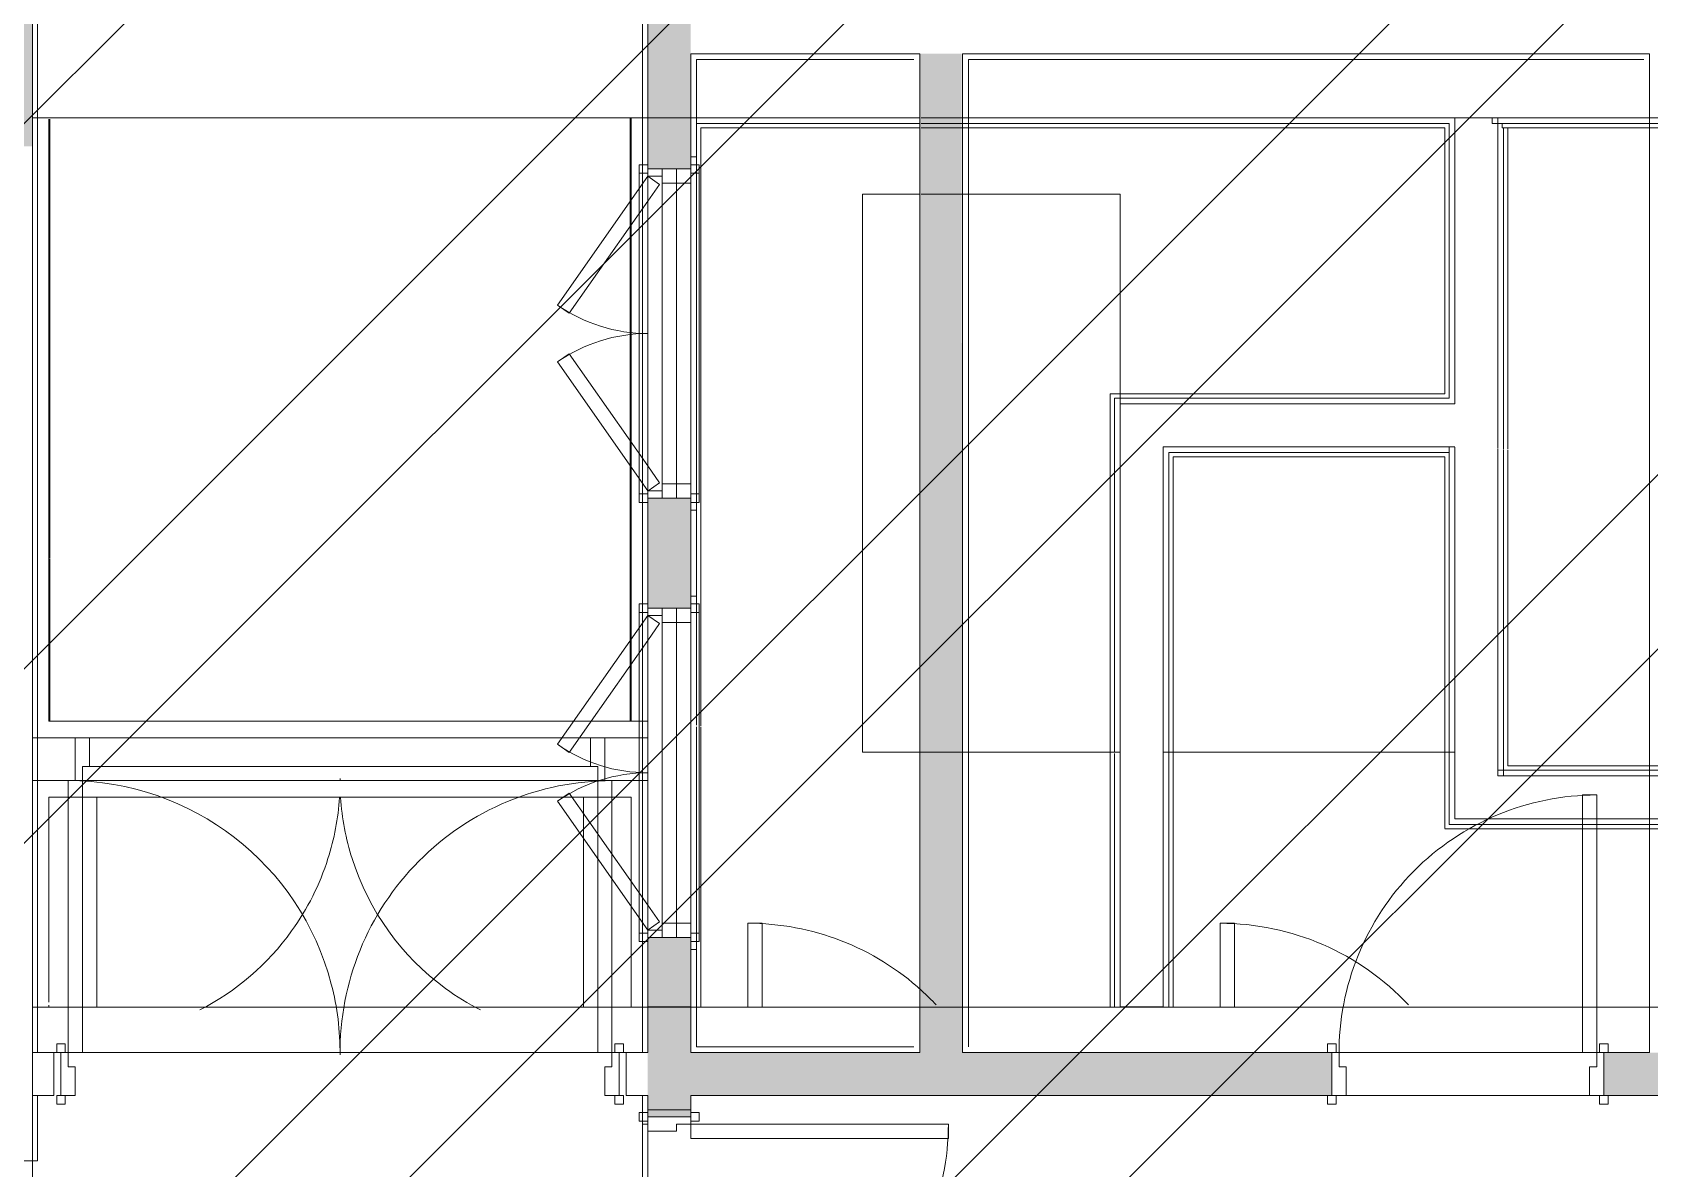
# Model space of a CAD drawing. Header units: millimetres. Extents: x -57519 to 497916, y -349472 to 446842.
# Drawn here: x 325453 to 331103, y 12052 to 16022 of the extents above; entities that cross this region are included whole.
import ezdxf

# ---------------------------------------------------------------- set-up
doc = ezdxf.new("R2010")
doc.units = ezdxf.units.MM
for name, color, linetype, lineweight in [('A-CLNG', 13, 'Continuous', 5), ('A-DETL-GENF', 92, 'Continuous', 5), ('A-DOOR', 31, 'Continuous', 5), ('A-DOOR-FRAM', 31, 'Continuous', 5), ('A-FLOR', 192, 'Continuous', 5), ('A-GENM', 13, 'Continuous', 5), ('A-WALL', 113, 'Continuous', 20), ('A-WALL-PATT', 111, 'Continuous', 20), ('S-COLS', 52, 'Continuous', 20)]:
    doc.layers.add(name, color=color, linetype=linetype, lineweight=lineweight)

# ---------------------------------------------------------------- blocks, each defined once
blk = doc.blocks.new('DLN-Double Door__X03_ - _M31x_1800 x 2000 _WH_-V13-SITE COVERAGE')
at = {"layer": 'A-DOOR'}
for p, q in [((-850, -75), (-900, -75)), ((850, -75), (900, -75)), ((-900, -133), (-900, -825.3)), ((-850, -813.6), (-850, -133)), ((850, -866.3), (850, -133)), ((900, -133), (900, -866.3)), ((-900, -826.8), (-900, -866.3)), ((-850, -866.3), (-850, -815.6))]:
    blk.add_line(p, q, dxfattribs=at)
for centre, start, end in [((900, -75), 179.5, 180.0077), ((-900, -75), 359.9923, 0.5), ((-900, -75), 342.4, 356.2428), ((900, -75), 183.7572, 197.6), ((-900, -75), 324.3, 342.4), ((900, -75), 197.6, 233.8), ((-900, -75), 297.0843, 324.3), ((900, -75), 233.8, 242.9157)]:
    blk.add_arc(centre, 900, start, end, dxfattribs=at)
at = {"layer": 'A-DOOR-FRAM'}
for p, q in [((-925, 75), (-940, 75)), ((940, 75), (-940, 75)), ((-910, 75), (-925, 75)), ((-925, -75), (-925, 75)), ((-875, 75), (-925, 75)), ((-925, 75), (925, 75)), ((-925, -75), (-925, 75)), ((-910, 75), (907.3, 75)), ((875, 75), (-875, 75)), ((-875, -25), (-875, 75)), ((-875, 75), (-875, -25)), ((875, -25), (875, 75)), ((875, 75), (925, 75)), ((875, -25), (875, 75)), ((910, 75), (925, 75)), ((925, 75), (940, 75)), ((925, 75), (925, -75)), ((925, 75), (925, -75)), ((900, -25), (-900, -25)), ((-900, -25), (-875, -25)), ((-900, -25), (-900, -75)), ((-900, -25), (-900, -75)), ((-875, -25), (875, -25)), ((900, -25), (875, -25)), ((900, -75), (900, -25)), ((900, -75), (900, -25)), ((-940, -75), (-925, -75)), ((-940, -75), (940, -75)), ((-925, -75), (-910, -75)), ((925, -75), (-925, -75)), ((-925, -75), (-900, -75)), ((907.3, -75), (-910, -75)), ((-900, -75), (900, -75)), ((925, -75), (900, -75)), ((925, -75), (910, -75)), ((940, -75), (925, -75))]:
    blk.add_line(p, q, dxfattribs=at)
blk = doc.blocks.new('DLN-Single Door__X01_ - _M02a_ 900 x 2450 _WH_-16935534-SITE COVERAGE')
at = {"layer": 'A-DOOR'}
for p, q in [((-450, 975), (-400, 975)), ((-450, 682), (-450, 975)), ((-400, 975), (-400, 682)), ((-475, 75), (-490, 75)), ((490, 75), (-490, 75)), ((-460, 75), (-475, 75)), ((-460, 75), (460, 75)), ((-400, 75), (-450, 75)), ((460, 75), (475, 75)), ((475, 75), (490, 75)), ((-490, -75), (-475, -75)), ((-490, -75), (490, -75)), ((-490, -105), (-490, -95)), ((-490, -105), (-490, -95)), ((-460, -105), (-490, -105)), ((490, -105), (-490, -105)), ((-475, -75), (-460, -75)), ((460, -75), (-460, -75)), ((-460, -95), (-460, -105)), ((-460, -95), (-460, -105)), ((-460, -105), (460, -105)), ((475, -75), (460, -75)), ((460, -105), (460, -95)), ((460, -105), (460, -95)), ((460, -105), (490, -105)), ((490, -75), (475, -75)), ((490, -95), (490, -105)), ((490, -95), (490, -105))]:
    blk.add_line(p, q, dxfattribs=at)
for start, end in [(43.0644, 90), (359.5, 0.0077)]:
    blk.add_arc((-450, 75), 900, start, end, dxfattribs=at)
at = {"layer": 'A-DOOR-FRAM'}
for p, q in [((-475, 75), (475, 75)), ((-475, -75), (-475, 75)), ((-450, 75), (-475, 75)), ((-475, -75), (-475, 75)), ((-450, 75), (-450, 25)), ((-450, 75), (-450, 25)), ((450, 75), (-450, 75)), ((450, 25), (450, 75)), ((450, 75), (475, 75)), ((450, 25), (450, 75)), ((475, 75), (475, -75)), ((475, 75), (475, -75)), ((-450, 25), (450, 25)), ((-425, 25), (-450, 25)), ((-425, -75), (-425, 25)), ((-425, 25), (-425, -75)), ((425, 25), (-425, 25)), ((425, 25), (450, 25)), ((425, -75), (425, 25)), ((425, -75), (425, 25)), ((-475, -75), (-425, -75)), ((475, -75), (-475, -75)), ((-425, -75), (425, -75)), ((475, -75), (425, -75))]:
    blk.add_line(p, q, dxfattribs=at)
blk = doc.blocks.new('DLN-Single Door__X01_ - _M02a_ 900 x 2450 _WH_-V15-SITE COVERAGE')
at = {"layer": 'A-DOOR'}
for p, q in [((-450, 975), (-400, 975)), ((-450, 682), (-450, 975)), ((-400, 975), (-400, 682)), ((-475, 75), (-490, 75)), ((490, 75), (-490, 75)), ((-460, 75), (-475, 75)), ((-460, 75), (460, 75)), ((-400, 75), (-450, 75)), ((460, 75), (475, 75)), ((475, 75), (490, 75)), ((-490, -75), (-475, -75)), ((-490, -75), (490, -75)), ((-490, -105), (-490, -94.8)), ((-490, -105), (-490, -94.8)), ((-460, -105), (-490, -105)), ((490, -105), (-490, -105)), ((-475, -75), (-460, -75)), ((460, -75), (-460, -75)), ((-460, -94.7), (-460, -105)), ((-460, -94.7), (-460, -105)), ((-460, -105), (460, -105)), ((475, -75), (460, -75)), ((460, -105), (460, -95)), ((460, -105), (460, -95)), ((460, -105), (490, -105)), ((490, -75), (475, -75)), ((490, -95), (490, -105)), ((490, -95), (490, -105))]:
    blk.add_line(p, q, dxfattribs=at)
for start, end in [(47.584, 90), (43.0644, 47.584), (359.5, 0.0077)]:
    blk.add_arc((-450, 75), 900, start, end, dxfattribs=at)
at = {"layer": 'A-DOOR-FRAM'}
for p, q in [((-475, 75), (475, 75)), ((-475, -57.5), (-475, 75)), ((-450, 75), (-475, 75)), ((-475, -57.5), (-475, 75)), ((-450, 75), (-450, 25)), ((-450, 75), (-450, 25)), ((450, 75), (-450, 75)), ((450, 25), (450, 75)), ((450, 75), (475, 75)), ((450, 25), (450, 75)), ((475, 75), (475, -75)), ((475, 75), (475, -75)), ((-450, 25), (450, 25)), ((-425, 25), (-450, 25)), ((-425, -52.5), (-425, 25)), ((-425, 25), (-425, -52.5)), ((425, 25), (-425, 25)), ((425, 25), (450, 25)), ((425, -75), (425, 22.7)), ((425, -75), (425, 22.7)), ((-425, -75), (-425, -54.5)), ((-425, -54.5), (-425, -75)), ((-475, -75), (-475, -59.1)), ((-475, -75), (-475, -59.1)), ((-475, -75), (-425, -75)), ((475, -75), (-475, -75)), ((-425, -75), (425, -75)), ((475, -75), (425, -75))]:
    blk.add_line(p, q, dxfattribs=at)
blk = doc.blocks.new('DLN_Wall _ Corner Protection - DLN_Wall _ Corner Protection-12809960-SITE COVERAGE')
at = {"layer": 'A-GENM'}
for p, q in [((-46, -43), (-46, -611.9)), ((-46, -613.4), (-46, -2146.1)), ((-46, -2751.7), (-46, -4390.7))]:
    blk.add_line(p, q, dxfattribs=at)
blk = doc.blocks.new('DLN-Double Door-AP - _AP09_ 1100 x 2100 _WH_-V495-SITE COVERAGE')
at = {"layer": 'A-DOOR'}
for p, q in [((575, 75), (-575, 75)), ((-575, 75), (-575, 25)), ((575, 25), (575, 75)), ((-575, 25), (-575, -25)), ((-575, 25), (575, 25)), ((575, -25), (575, 25)), ((-575, -25), (-575, -75)), ((-575, -25), (575, -25)), ((-521.3, -34), (-550, -75)), ((-462.8, -75), (-521.3, -34)), ((462.8, -75), (521.3, -34)), ((521.3, -34), (549.2, -73.9)), ((575, -75), (575, -25)), ((-575, -75), (575, -75)), ((-550, -75), (-99.5, -390.5)), ((-70.8, -349.5), (-462.8, -75)), ((70.8, -349.5), (462.8, -75)), ((550, -75), (99.5, -390.5)), ((-99.5, -390.5), (-70.8, -349.5)), ((99.5, -390.5), (70.8, -349.5))]:
    blk.add_line(p, q, dxfattribs=at)
for centre, start, end in [((-550, -75), 325, 359.9926), ((550, -75), 180.0074, 215)]:
    blk.add_arc(centre, 550, start, end, dxfattribs=at)
at = {"layer": 'A-DOOR-FRAM'}
for p, q in [((-560, 105), (-590, 105)), ((-590, 105), (-590, 75)), ((-590, 105), (590, 105)), ((-590, 105), (-590, 75)), ((-590, 75), (-575, 75)), ((-590, 75), (-575, 75)), ((-575, 75), (-560, 75)), ((-575, 75), (575, 75)), ((-525, 75), (-575, 75)), ((-575, 75), (-575, -75)), ((575, 75), (-575, 75)), ((-575, 75), (-575, -75)), ((-560, 75), (-560, 105)), ((560, 105), (-560, 105)), ((-560, 75), (-560, 105)), ((-560, 75), (560, 75)), ((-525, 27.2), (-525, 75)), ((525, 75), (-525, 75)), ((-525, 27.2), (-525, 75)), ((575, 75), (525, 75)), ((525, 72.8), (525, 25)), ((525, 72.8), (525, 25)), ((560, 105), (560, 75)), ((590, 105), (560, 105)), ((560, 105), (560, 75)), ((560, 75), (575, 75)), ((575, 75), (590, 75)), ((575, 75), (590, 75)), ((575, -75), (575, 75)), ((575, -75), (575, 75)), ((590, 75), (590, 105)), ((590, 75), (590, 105)), ((-525, -22.8), (-525, 25)), ((-525, -22.8), (-525, 25)), ((525, 22.8), (525, -25)), ((525, 22.8), (525, -25)), ((-550, -25), (-525, -25)), ((550, -25), (-550, -25)), ((-550, -75), (-550, -26.1)), ((-550, -75), (-550, -26.1)), ((-525, -25), (525, -25)), ((525, -25), (550, -25)), ((550, -25), (550, -73.9)), ((550, -25), (550, -73.9)), ((-575, -75), (-590, -75)), ((-590, -75), (-590, -105)), ((-590, -75), (-575, -75)), ((-590, -93), (-590, -105)), ((-590, -105), (-560, -105)), ((-590, -105), (590, -105)), ((-560, -75), (-575, -75)), ((-575, -75), (575, -75)), ((-575, -75), (-550, -75)), ((575, -75), (-575, -75)), ((-560, -105), (-560, -75)), ((560, -75), (-560, -75)), ((-560, -105), (-560, -75)), ((-560, -105), (560, -105)), ((550, -75), (-550, -75)), ((550, -75), (575, -75)), ((560, -75), (560, -105)), ((575, -75), (560, -75)), ((560, -75), (560, -105)), ((560, -105), (590, -105)), ((590, -75), (575, -75)), ((575, -75), (590, -75)), ((590, -105), (590, -75)), ((590, -105), (590, -93))]:
    blk.add_line(p, q, dxfattribs=at)
blk = doc.blocks.new('DLN-Double Door__X03_ - _M19_1900 x 2450 _WH_-V497-SITE COVERAGE')
at = {"layer": 'A-DOOR'}
for p, q in [((-900, -75), (-950, -75)), ((-950, -75), (-950, -1025)), ((-900, -1025), (-900, -75)), ((900, -75), (950, -75)), ((900, -1025), (900, -75)), ((950, -75), (950, -1025)), ((-950, -1025), (-900, -1025)), ((950, -1025), (900, -1025))]:
    blk.add_line(p, q, dxfattribs=at)
for centre, start, end in [((-950, -75), 315.25, 0.5), ((950, -75), 179.5, 194.5833), ((950, -75), 194.5833, 270), ((-950, -75), 270, 315.25)]:
    blk.add_arc(centre, 950, start, end, dxfattribs=at)
at = {"layer": 'A-DOOR-FRAM'}
for p, q in [((-960, 105), (-990, 105)), ((-990, 105), (-990, 75)), ((-990, 75), (-990, 105)), ((-990, 105), (-960, 105)), ((-990, 75), (-960, 75)), ((-975, 75), (-990, 75)), ((-960, 75), (-975, 75)), ((-925, 75), (-975, 75)), ((-975, 75), (-975, -75)), ((-975, -75), (-975, 75)), ((-960, 75), (-975, 75)), ((-960, 75), (-960, 105)), ((-960, 105), (-960, 75)), ((-925, 75), (-960, 75)), ((-925, -25), (-925, 75)), ((-925, 75), (-925, -25)), ((925, 75), (925, -25)), ((975, 75), (925, 75)), ((925, -25), (925, 75)), ((925, 75), (960, 75)), ((990, 105), (960, 105)), ((960, 105), (960, 75)), ((990, 105), (960, 105)), ((960, 75), (960, 105)), ((960, 75), (990, 75)), ((960, 75), (975, 75)), ((960, 75), (975, 75)), ((975, 75), (990, 75)), ((975, -75), (975, 75)), ((975, 75), (975, -75)), ((990, 75), (990, 105)), ((990, 105), (990, 75)), ((-950, -75), (-950, -25)), ((-950, -25), (-925, -25)), ((-950, -25), (-925, -25)), ((-950, -25), (-950, -75)), ((925, -25), (950, -25)), ((950, -25), (925, -25)), ((950, -25), (950, -75)), ((950, -75), (950, -25)), ((-960, -75), (-990, -75)), ((-990, -75), (-990, -105)), ((-990, -105), (-990, -75)), ((-990, -75), (-975, -75)), ((-990, -105), (-960, -105)), ((-960, -105), (-990, -105)), ((-975, -75), (-960, -75)), ((-975, -75), (-950, -75)), ((-975, -75), (-960, -75)), ((-960, -105), (-960, -75)), ((-960, -75), (-960, -105)), ((-960, -75), (-950, -75)), ((950, -75), (975, -75)), ((960, -75), (950, -75)), ((990, -75), (960, -75)), ((960, -75), (960, -105)), ((975, -75), (960, -75)), ((960, -105), (960, -75)), ((975, -75), (960, -75)), ((960, -105), (990, -105)), ((960, -105), (990, -105)), ((990, -75), (975, -75)), ((990, -105), (990, -75)), ((990, -75), (990, -105))]:
    blk.add_line(p, q, dxfattribs=at)
blk = doc.blocks.new('DLN-Double Door-AP - _AP09_ 1100 x 2100 _WH_-V504-SITE COVERAGE')
at = {"layer": 'A-DOOR'}
for p, q in [((575, 75), (-575, 75)), ((-575, 75), (-575, 25)), ((575, 25), (575, 75)), ((-575, 25), (-575, -25)), ((-575, 25), (575, 25)), ((575, -25), (575, 25)), ((-575, -25), (-575, -75)), ((-575, -25), (575, -25)), ((-521.3, -34), (-550, -75)), ((-462.8, -75), (-521.3, -34)), ((462.8, -75), (521.3, -34)), ((521.3, -34), (549.2, -73.9)), ((575, -75), (575, -25)), ((-575, -75), (575, -75)), ((-550, -75), (-99.5, -390.5)), ((-70.8, -349.5), (-462.8, -75)), ((70.8, -349.5), (462.8, -75)), ((550, -75), (99.5, -390.5)), ((-99.5, -390.5), (-70.8, -349.5)), ((99.5, -390.5), (70.8, -349.5))]:
    blk.add_line(p, q, dxfattribs=at)
for centre, start, end in [((-550, -75), 325, 359.9926), ((550, -75), 180.0074, 215)]:
    blk.add_arc(centre, 550, start, end, dxfattribs=at)
at = {"layer": 'A-DOOR-FRAM'}
for p, q in [((-560, 105), (-590, 105)), ((-590, 105), (-590, 75)), ((-590, 105), (590, 105)), ((-590, 105), (-590, 75)), ((-590, 75), (-575, 75)), ((-590, 75), (-575, 75)), ((-575, 75), (-560, 75)), ((-575, 75), (575, 75)), ((-525, 75), (-575, 75)), ((-575, 75), (-575, -75)), ((575, 75), (-575, 75)), ((-575, 75), (-575, -75)), ((-560, 75), (-560, 105)), ((560, 105), (-560, 105)), ((-560, 75), (-560, 105)), ((-560, 75), (560, 75)), ((-525, 27.2), (-525, 75)), ((525, 75), (-525, 75)), ((-525, 27.2), (-525, 75)), ((575, 75), (525, 75)), ((525, 72.8), (525, 25)), ((525, 72.8), (525, 25)), ((560, 105), (560, 75)), ((590, 105), (560, 105)), ((560, 105), (560, 75)), ((560, 75), (575, 75)), ((575, 75), (590, 75)), ((575, 75), (590, 75)), ((575, -75), (575, 75)), ((575, -75), (575, 75)), ((590, 75), (590, 105)), ((590, 75), (590, 105)), ((-525, -22.8), (-525, 25)), ((-525, -22.8), (-525, 25)), ((525, 22.8), (525, -25)), ((525, 22.8), (525, -25)), ((-550, -25), (-525, -25)), ((550, -25), (-550, -25)), ((-550, -75), (-550, -26.1)), ((-550, -75), (-550, -26.1)), ((-525, -25), (525, -25)), ((525, -25), (550, -25)), ((550, -25), (550, -73.9)), ((550, -25), (550, -73.9)), ((-575, -75), (-590, -75)), ((-590, -75), (-590, -105)), ((-590, -75), (-575, -75)), ((-590, -93), (-590, -105)), ((-590, -105), (-560, -105)), ((-590, -105), (590, -105)), ((-560, -75), (-575, -75)), ((-575, -75), (575, -75)), ((-575, -75), (-550, -75)), ((575, -75), (-575, -75)), ((-560, -105), (-560, -75)), ((560, -75), (-560, -75)), ((-560, -105), (-560, -75)), ((-560, -105), (560, -105)), ((550, -75), (-550, -75)), ((550, -75), (575, -75)), ((560, -75), (560, -105)), ((575, -75), (560, -75)), ((560, -75), (560, -105)), ((560, -105), (590, -105)), ((590, -75), (575, -75)), ((575, -75), (590, -75)), ((590, -105), (590, -75)), ((590, -105), (590, -93))]:
    blk.add_line(p, q, dxfattribs=at)
blk = doc.blocks.new('DLN-Single Door__X01_ - _M05a_ 900 x 2450 _WH_-16935530-SITE COVERAGE')
at = {"layer": 'A-DOOR'}
for p, q in [((-450, 975), (-400, 975)), ((-450, 75), (-450, 975)), ((-400, 975), (-400, 75)), ((-490, 105), (-460, 105)), ((-490, 75), (-490, 105)), ((-490, 105), (-490, 75)), ((-460, 105), (-490, 105)), ((-460, 75), (-490, 75)), ((-490, 75), (-475, 75)), ((-475, 75), (-460, 75)), ((-460, 105), (-460, 75)), ((-460, 75), (-460, 105)), ((-400, 75), (-450, 75)), ((460, 75), (460, 105)), ((460, 105), (490, 105)), ((460, 105), (460, 75)), ((460, 105), (490, 105)), ((490, 75), (460, 75)), ((475, 75), (460, 75)), ((490, 75), (475, 75)), ((490, 105), (490, 75)), ((490, 75), (490, 105)), ((-490, -75), (-460, -75)), ((-490, -105), (-490, -75)), ((-475, -75), (-490, -75)), ((-490, -93), (-490, -105)), ((-460, -105), (-490, -105)), ((-490, -105), (-460, -105)), ((-460, -75), (-475, -75)), ((-460, -75), (-460, -105)), ((-460, -105), (-460, -93)), ((460, -105), (460, -75)), ((460, -75), (490, -75)), ((460, -75), (475, -75)), ((460, -93), (460, -105)), ((490, -105), (460, -105)), ((490, -105), (460, -105)), ((475, -75), (490, -75)), ((490, -75), (490, -105)), ((490, -105), (490, -93))]:
    blk.add_line(p, q, dxfattribs=at)
blk.add_arc((-450, 75), 900, 359.5, 90, dxfattribs=at)
at = {"layer": 'A-DOOR-FRAM'}
for p, q in [((-475, 75), (-450, 75)), ((-475, -75), (-475, 75)), ((-475, 75), (-475, -75)), ((-475, 75), (-460, 75)), ((-460, 75), (-450, 75)), ((-450, 75), (-450, 25)), ((-450, 25), (-450, 75)), ((450, 75), (475, 75)), ((450, 25), (450, 75)), ((450, 75), (450, 25)), ((460, 75), (450, 75)), ((475, 75), (460, 75)), ((475, 75), (475, -75)), ((475, -75), (475, 75)), ((-450, 25), (-425, 25)), ((-450, 25), (-425, 25)), ((-425, 25), (-425, -75)), ((-425, -75), (-425, 25)), ((425, 25), (450, 25)), ((425, -75), (425, 25)), ((450, 25), (425, 25)), ((425, 25), (425, -75)), ((-425, -75), (-475, -75)), ((-460, -75), (-475, -75)), ((-450, -75), (-460, -75)), ((-425, -75), (-450, -75)), ((475, -75), (425, -75)), ((425, -75), (450, -75)), ((450, -75), (460, -75)), ((460, -75), (475, -75))]:
    blk.add_line(p, q, dxfattribs=at)
blk = doc.blocks.new('DLN-Single Door__X01_ - _M02_ 900 x 2450 _WH_-V505-SITE COVERAGE')
at = {"layer": 'A-DOOR'}
for p, q in [((-460, 105), (-490, 105)), ((-490, 105), (-490, 75)), ((-490, 75), (-490, 105)), ((-490, 105), (-460, 105)), ((-490, 75), (-460, 75)), ((-475, 75), (-490, 75)), ((-460, 75), (-475, 75)), ((-460, 75), (-460, 105)), ((-460, 105), (-460, 75)), ((490, 105), (460, 105)), ((460, 105), (460, 75)), ((490, 105), (460, 105)), ((460, 75), (460, 105)), ((460, 75), (490, 75)), ((460, 75), (475, 75)), ((475, 75), (490, 75)), ((490, 75), (490, 105)), ((490, 105), (490, 75)), ((-460, -75), (-490, -75)), ((-490, -75), (-490, -105)), ((-490, -105), (-490, -75)), ((-490, -75), (-475, -75)), ((-490, -105), (-460, -105)), ((-460, -105), (-490, -105)), ((-475, -75), (-460, -75)), ((-460, -105), (-460, -75)), ((-460, -75), (-460, -105)), ((-400, -75), (-450, -75)), ((-450, -75), (-450, -975)), ((-400, -975), (-400, -75)), ((490, -75), (460, -75)), ((460, -75), (460, -105)), ((475, -75), (460, -75)), ((460, -105), (460, -75)), ((460, -105), (490, -105)), ((460, -105), (490, -105)), ((490, -75), (475, -75)), ((490, -105), (490, -75)), ((490, -75), (490, -105)), ((-450, -975), (-400, -975))]:
    blk.add_line(p, q, dxfattribs=at)
blk.add_arc((-450, -75), 900, 270, 0.5, dxfattribs=at)
at = {"layer": 'A-DOOR-FRAM'}
for p, q in [((-425, 75), (-475, 75)), ((-475, 75), (-475, -75)), ((-475, -75), (-475, 75)), ((-460, 75), (-475, 75)), ((-425, 75), (-460, 75)), ((-425, -25), (-425, 75)), ((-425, 75), (-425, -25)), ((425, 75), (425, -25)), ((475, 75), (425, 75)), ((425, -25), (425, 75)), ((425, 75), (460, 75)), ((460, 75), (475, 75)), ((475, -75), (475, 75)), ((475, 75), (475, -75)), ((-450, -75), (-450, -25)), ((-450, -25), (-425, -25)), ((-450, -25), (-425, -25)), ((-450, -25), (-450, -75)), ((425, -25), (450, -25)), ((450, -25), (425, -25)), ((450, -25), (450, -75)), ((450, -75), (450, -25)), ((-475, -75), (-450, -75)), ((-475, -75), (-460, -75)), ((-460, -75), (-450, -75)), ((450, -75), (475, -75)), ((460, -75), (450, -75)), ((475, -75), (460, -75))]:
    blk.add_line(p, q, dxfattribs=at)

msp = doc.modelspace()

# ---------------------------------------------------------------- hatches: boundary and pattern name
at = {"layer": 'A-DETL-GENF'}
h = msp.add_hatch(dxfattribs=at)
h.set_pattern_fill('FP_40', color=250, style=0, pattern_type=2)
h.set_pattern_definition([(45, (248763.4, 0), (-1257.236, 1257.236), []), (45, (248763.4, 1905), (-1257.236, 1257.236), [])])
h.paths.add_polyline_path([(325750.1, -8642.5), (328562.7, -8642.5), (328562.7, 4657.5), (341312.7, 4657.5), (341312.7, 30557.5), (342712.7, 30557.5), (342712.7, 48907.7), (339962.7, 48907.7), (339962.7, 52157.5), (338962.7, 52157.5), (338962.7, 53757.5), (297512.7, 53757.5), (297512.7, 52247.5), (286277.7, 52247.5), (286277.7, 34407.5), (285902.7, 34407.5), (285902.7, 7407.5), (286277.7, 7407.5), (286277.7, -2267.5), (315555.2, -2267.5), (315555.2, -8642.5), (321257.1, -8642.5)], flags=0)
at = {"layer": 'A-WALL-PATT', "lineweight": 5, "transparency": 33554560}
h = msp.add_hatch(color=253, dxfattribs=at)
h.paths.add_polyline_path([(327602.7, 5632.5), (327702.7, 5632.5), (327702.7, 5757.5), (327752.7, 5757.5), (327752.7, 11282.5), (327602.7, 11282.5), (327602.7, 5707.5)], flags=0)
h.paths.add_polyline_path([(327715.8, 12232.5), (327752.7, 12232.5), (327752.7, 12860), (327602.7, 12860), (327602.7, 12232.5), (327702.7, 12232.5)], flags=0)
h.paths.add_polyline_path([(327602.7, 14010), (327752.7, 14010), (327752.7, 14395), (327602.7, 14395), (327602.7, 14025)], flags=0)
h.paths.add_polyline_path([(327602.7, 15545), (327752.7, 15545), (327752.7, 22508), (327602.7, 22508), (327602.7, 15560)], flags=0)
h.paths.add_polyline_path([(327602.7, 23658), (327752.7, 23658), (327752.7, 24232.5), (327602.7, 24232.5), (327602.7, 23673)], flags=0)
h.paths.add_polyline_path([(327715.8, 25182.5), (327752.7, 25182.5), (327752.7, 30607.5), (327602.7, 30607.5), (327602.7, 25182.5), (327702.7, 25182.5)], flags=0)
msp.add_hatch(color=253, dxfattribs=at).paths.add_polyline_path([(328552.7, 12457.5), (328702.7, 12457.5), (328698.7, 15947.5), (328552.7, 15947.5), (328552.7, 13006.7)], flags=0)
h = msp.add_hatch(color=253, dxfattribs=at)
h.paths.add_polyline_path([(327752.7, 12307.5), (329992.7, 12307.5), (329992.7, 12457.5), (327752.7, 12457.5), (327752.7, 12417.9)], flags=0)
h.paths.add_polyline_path([(330942.7, 12307.5), (332942.7, 12307.5), (332942.7, 12457.5), (330942.7, 12457.5), (330942.7, 12407.5)], flags=0)
h.paths.add_polyline_path([(333907.7, 12307.5), (334052.7, 12307.5), (334052.7, 12457.5), (333892.7, 12457.5), (333892.7, 12307.5)], flags=0)
at = {"layer": 'S-COLS', "transparency": 33554432}
msp.add_hatch(color=9, dxfattribs=at).paths.add_polyline_path([(324626.8, 15624.2), (325452.7, 15624.2), (325452.7, 16424.2), (323952.7, 16424.2), (323952.7, 15624.2)], flags=0)

# ---------------------------------------------------------------- linework, layer by layer
at = {"layer": 'A-CLNG'}
for p, q in [((330422.7, 14724.2), (330422.7, 15724.2)), ((328352.7, 13507.5), (328352.7, 15457.5)), ((328352.7, 15457.5), (328552.7, 15457.5)), ((328558.3, 15457.5), (329252.7, 15457.5)), ((329252.7, 14724.2), (329252.7, 15457.5)), ((330422.7, 14724.2), (329252.7, 14724.2)), ((327602.7, 13557.5), (327602.7, 13615.5)), ((325469.3, 13557.5), (325470.7, 13557.5)), ((328352.7, 13507.5), (329252.7, 13507.5)), ((329252.7, 12616.2), (329252.7, 13507.5)), ((330422.7, 13507.5), (329402.7, 13507.5)), ((330422.7, 13274.2), (330422.7, 13506.3)), ((325452.7, 12097.5), (325452.7, 13407.5))]:
    msp.add_line(p, q, dxfattribs=at)
at = {"layer": 'A-FLOR'}
for p, q in [((325452.7, 9473.8), (325452.7, 16424.2)), ((331102.7, 15947.5), (331082.7, 15947.5)), ((328552.7, 15724.2), (325452.7, 15724.2)), ((330552.7, 15724.2), (328558.3, 15724.2)), ((330572.7, 15704.2), (330572.7, 14568.2)), ((327752.7, 15560), (327752.7, 12860)), ((328552.7, 15457.5), (328352.7, 15457.5)), ((329252.7, 15457.5), (328558.3, 15457.5)), ((329377.3, 14724.2), (330422.7, 14724.2)), ((330402.7, 14574.2), (329402.7, 14574.2)), ((329402.7, 14574.2), (329402.7, 13507.5)), ((329402.7, 14574.2), (329402.7, 13507.5)), ((330422.7, 14574.2), (329402.7, 14574.2)), ((330402.7, 13507.5), (330402.7, 14574.2)), ((330422.7, 13507.5), (330422.7, 14573.2)), ((327752.7, 13890), (327752.7, 13006.7)), ((325452.7, 13557.5), (325469.3, 13557.5)), ((325602.7, 13557.5), (327452.7, 13557.5)), ((325602.7, 13557.5), (325602.7, 13407.5)), ((328352.7, 13507.5), (328352.7, 13507.5)), ((328352.7, 13507.5), (329252.7, 13507.5)), ((329402.7, 13507.5), (330402.7, 13507.5)), ((325452.7, 13407.5), (325452.7, 12097.5)), ((325602.7, 13407.5), (325510.7, 13407.5)), ((331252.7, 13274.2), (330422.7, 13274.2)), ((325452.7, 12616.2), (325452.7, 12097.5)), ((325510.7, 12616.2), (335082.7, 12616.2)), ((327752.5, 12617.5), (327602.7, 12617.5)), ((329402.5, 12617.5), (329252.7, 12617.5)), ((325470.7, 12457.5), (327584.7, 12457.5)), ((325527.7, 12457.5), (325527.7, 12307.5)), ((327527.7, 12307.5), (327527.7, 12457.5)), ((328722.7, 12457.5), (329992.7, 12457.5)), ((329992.7, 12457.5), (331102.7, 12457.5)), ((325527.7, 12307.5), (325470.7, 12307.5)), ((327584.7, 12307.5), (327527.7, 12307.5)), ((333842.7, 12307.5), (327752.7, 12307.5)), ((327752.7, 12257.5), (327602.7, 12257.5))]:
    msp.add_line(p, q, dxfattribs=at)
at = {"layer": 'A-GENM'}
msp.add_line((327541.7, 15724.2), (327541.7, 13615.5), dxfattribs=at)
at = {"layer": 'A-WALL', "lineweight": 5}
for p, q in [((325470.7, 25957.5), (325470.7, 12457.5)), ((327584.7, 12457.5), (327584.7, 25942.5)), ((327602.7, 25957.5), (327602.7, 12457.5)), ((331102.7, 15947.5), (331102.7, 12457.5)), ((328552.7, 15927.5), (328552.7, 12457.5)), ((325510.7, 15718.8), (325510.7, 14184.5)), ((327544.7, 13615.5), (327544.7, 15724.2)), ((327602.7, 15724.2), (327602.7, 13615.5)), ((327752.7, 13890), (327752.7, 15724.2)), ((330422.7, 15724.2), (330422.7, 15724.2)), ((330552.7, 15724.2), (330552.7, 15704.2)), ((330552.7, 15724.2), (337382.7, 15724.2)), ((330572.7, 15724.2), (330572.7, 15704.2)), ((328552.7, 15704.2), (327772.7, 15704.2)), ((327772.7, 15704.2), (327772.7, 13601.1)), ((328552.7, 15689.2), (327787.7, 15689.2)), ((327787.7, 15689.2), (327787.7, 13598.7)), ((330402.7, 15704.2), (328558.3, 15704.2)), ((330387.7, 15689.2), (328558.3, 15689.2)), ((330387.7, 14759.2), (330387.7, 15689.2)), ((330402.7, 14744.2), (330402.7, 15704.2)), ((337382.7, 15704.2), (330552.7, 15704.2)), ((330587.7, 15689.2), (330587.7, 15704.2)), ((331869.1, 15689.2), (330587.7, 15689.2)), ((330592.7, 15689.2), (330592.7, 14567.5)), ((330607.7, 15689.2), (330607.7, 14566.9)), ((327602.7, 15560), (327584.7, 15560)), ((327602.7, 15545), (327752.7, 15545)), ((327752.7, 15545), (327752.7, 15587.5)), ((329217.7, 14759.2), (330387.7, 14759.2)), ((329217.7, 13507.5), (329217.7, 14759.2)), ((329232.7, 14744.2), (330402.7, 14744.2)), ((329232.7, 13507.5), (329232.7, 14744.2)), ((329252.7, 14724.2), (329377.3, 14724.2)), ((329252.7, 13507.5), (329252.7, 14724.2)), ((330402.7, 14554.2), (329422.7, 14554.2)), ((329422.7, 14554.2), (329422.7, 12616.2)), ((329437.7, 14539.2), (329437.7, 13507.5)), ((330387.7, 14539.2), (329437.7, 14539.2)), ((330387.7, 13507.5), (330387.7, 14539.2)), ((330402.7, 13254.2), (330402.7, 14554.2)), ((330572.7, 14565.8), (330572.7, 13424.2)), ((330592.7, 14564.8), (330592.7, 13424.2)), ((330607.7, 14564.1), (330607.7, 13459.2)), ((327602.7, 14380), (327584.7, 14380)), ((327752.7, 14395), (327602.7, 14395)), ((325510.7, 14184.4), (325510.7, 13615.5)), ((327584.7, 14025), (327602.7, 14025)), ((327602.7, 14010), (327752.7, 14010)), ((325510.7, 13615.5), (327602.7, 13615.5)), ((327772.7, 13595.6), (327772.7, 12616.2)), ((327787.7, 13595.6), (327787.7, 12616.2)), ((325452.7, 13557.5), (327602.7, 13557.5)), ((325602.7, 13557.5), (325470.7, 13557.5)), ((327452.7, 13557.5), (327452.7, 13407.5)), ((327602.7, 13557.5), (327452.7, 13557.5)), ((329217.7, 12616.2), (329217.7, 13507.5)), ((329402.7, 12616.2), (329402.7, 13507.5)), ((329437.7, 13507.5), (329437.7, 12616.2)), ((330387.7, 13240.9), (330387.7, 13504.8)), ((330422.7, 13506.3), (330422.7, 13507.5)), ((329232.7, 12616.2), (329232.7, 13502.8)), ((330607.7, 13459.2), (331643.6, 13459.2)), ((325452.7, 12097.5), (325452.7, 13407.5)), ((325452.7, 13407.5), (327602.7, 13407.5)), ((325510.7, 13407.5), (325452.7, 13407.5)), ((327602.7, 13006.7), (327602.7, 13407.5)), ((330572.7, 13444.2), (336802.7, 13444.2)), ((330572.7, 13424.2), (331827, 13424.2)), ((325510.7, 13349.5), (325510.7, 12634)), ((327544.7, 13349.5), (325510.7, 13349.5)), ((327544.7, 12616.2), (327544.7, 13349.5)), ((333417.7, 13239.2), (330387.7, 13239.2)), ((333432.7, 13254.2), (330402.7, 13254.2)), ((327602.7, 13003.3), (327602.7, 12616.2)), ((327752.7, 12616.2), (327752.7, 13006.7)), ((327602.7, 12845), (327584.7, 12845)), ((327752.7, 12860), (327602.7, 12860)), ((327752.7, 12817.5), (327752.7, 12860)), ((325452.7, 12616.2), (325510.7, 12616.2)), ((325510.7, 12623.5), (325510.7, 12616.2)), ((325452.7, 12457.5), (325470.7, 12457.5)), ((327602.7, 12457.5), (327584.7, 12457.5)), ((328552.7, 12457.5), (328532.7, 12457.5)), ((329992.7, 12307.5), (329992.7, 12457.5)), ((330942.7, 12457.5), (330942.7, 12307.5)), ((325470.7, 12307.5), (325452.7, 12307.5)), ((325470.7, 12307.5), (325470.7, 12079.5)), ((327584.7, 9007.5), (327584.7, 12307.5)), ((327584.7, 12307.5), (327602.7, 12307.5)), ((327602.7, 12307.5), (327602.7, 9007.5)), ((327752.7, 12232.5), (327752.7, 12307.5)), ((327602.7, 12207.5), (327584.7, 12207.5)), ((327602.7, 12232.5), (327752.7, 12232.5)), ((325470.7, 12079.5), (324270.7, 12079.5))]:
    msp.add_line(p, q, dxfattribs=at)
at = {"layer": 'A-WALL', "lineweight": 18}
for p, q in [((328552.7, 15947.5), (327752.7, 15947.5)), ((327752.7, 15947.5), (327752.7, 15587.5)), ((328552.7, 15927.5), (328552.7, 15947.5)), ((328702.7, 15947.5), (328702.7, 12457.5)), ((331082.7, 15947.5), (328702.7, 15947.5)), ((327772.7, 15927.5), (328532.7, 15927.5)), ((327772.7, 15587.5), (327772.7, 15927.5)), ((328722.7, 12477.5), (328722.7, 15927.5)), ((328722.7, 15927.5), (331082.7, 15927.5)), ((327752.7, 15587.5), (327772.7, 15587.5)), ((327772.7, 14352.5), (327752.7, 14352.5)), ((327752.7, 14352.5), (327752.7, 14052.5)), ((327772.7, 14052.5), (327772.7, 14352.5)), ((327752.7, 14052.5), (327772.7, 14052.5)), ((327772.7, 12817.5), (327752.7, 12817.5)), ((327752.7, 12817.5), (327752.7, 12457.5)), ((327772.7, 12477.5), (327772.7, 12817.5)), ((327752.7, 12457.5), (328532.7, 12457.5)), ((328532.7, 12477.5), (327772.7, 12477.5)), ((328702.7, 12457.5), (328722.7, 12457.5))]:
    msp.add_line(p, q, dxfattribs=at)

# ---------------------------------------------------------------- block references
at = {"layer": 'A-DOOR'}
for name, p, rotation in [('DLN-Double Door-AP - _AP09_ 1100 x 2100 _WH_-V495-SITE COVERAGE', (327677.7, 14970), 270), ('DLN-Double Door-AP - _AP09_ 1100 x 2100 _WH_-V504-SITE COVERAGE', (327677.7, 13435), 270), ('DLN-Double Door__X03_ - _M19_1900 x 2450 _WH_-V497-SITE COVERAGE', (326527.7, 12382.5), 180), ('DLN-Single Door__X01_ - _M02_ 900 x 2450 _WH_-V505-SITE COVERAGE', (330467.7, 12382.5), 180), ('DLN-Single Door__X01_ - _M05a_ 900 x 2450 _WH_-16935530-SITE COVERAGE', (327677.7, 11757.5), 270)]:
    msp.add_blockref(name, p, dxfattribs=dict(at, rotation=rotation))
for name, p in [('DLN-Double Door__X03_ - _M31x_1800 x 2000 _WH_-V13-SITE COVERAGE', (326527.7, 13482.5)), ('DLN-Single Door__X01_ - _M02a_ 900 x 2450 _WH_-V15-SITE COVERAGE', (328402.7, 11934.2)), ('DLN-Single Door__X01_ - _M02a_ 900 x 2450 _WH_-16935534-SITE COVERAGE', (330052.7, 11934.2))]:
    msp.add_blockref(name, p, dxfattribs=at)
at = {"layer": 'A-GENM', "rotation": 180}
msp.add_blockref('DLN_Wall _ Corner Protection - DLN_Wall _ Corner Protection-12809960-SITE COVERAGE', (325467.7, 13572.5), dxfattribs=at)

doc.saveas('drawing.dxf')
